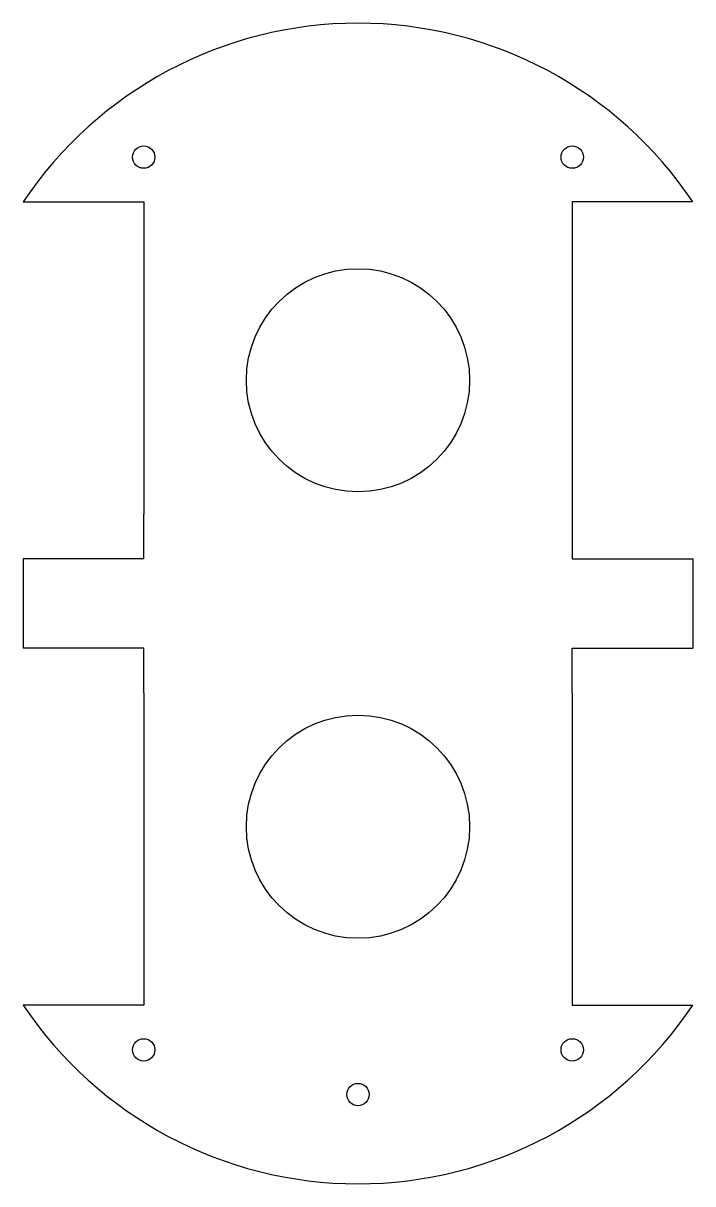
# Model space of a CAD drawing. Header units: centimetres. Extents: x 2423 to 2438, y 2204 to 2230.
import ezdxf

# ---------------------------------------------------------------- set-up
doc = ezdxf.new("R2010")
doc.units = ezdxf.units.CM

msp = doc.modelspace()

# ---------------------------------------------------------------- linework, layer by layer
for p, q in [((2422.979, 2225.961), (2425.679, 2225.961)), ((2425.679, 2225.961), (2425.679, 2218.961)), ((2437.979, 2225.961), (2435.279, 2225.961)), ((2435.279, 2225.961), (2435.279, 2218.961)), ((2425.679, 2217.961), (2425.679, 2218.961)), ((2435.279, 2218.961), (2435.279, 2217.961)), ((2422.979, 2217.961), (2422.979, 2215.961)), ((2425.679, 2217.961), (2422.979, 2217.961)), ((2435.279, 2217.961), (2437.979, 2217.961)), ((2437.979, 2217.961), (2437.979, 2215.961)), ((2425.679, 2215.961), (2422.979, 2215.961)), ((2425.679, 2214.961), (2425.679, 2215.961)), ((2435.279, 2214.961), (2435.279, 2215.961)), ((2435.279, 2215.961), (2437.979, 2215.961)), ((2425.679, 2214.961), (2425.679, 2207.961)), ((2435.279, 2214.961), (2435.279, 2207.961)), ((2425.679, 2207.961), (2422.979, 2207.961)), ((2435.279, 2207.961), (2437.979, 2207.961))]:
    msp.add_line(p, q)
for centre, radius in [((2425.679, 2226.961), 0.25), ((2435.279, 2226.961), 0.25), ((2430.479, 2221.961), 2.5), ((2430.479, 2211.961), 2.5), ((2425.679, 2206.961), 0.25), ((2435.279, 2206.961), 0.25), ((2430.479, 2205.961), 0.25)]:
    msp.add_circle(centre, radius)
for centre, start, end in [((2430.479, 2220.93), 33.855, 146.145), ((2430.479, 2212.992), 213.855, 326.145)]:
    msp.add_arc(centre, 9.031, start, end)

doc.saveas('drawing.dxf')
